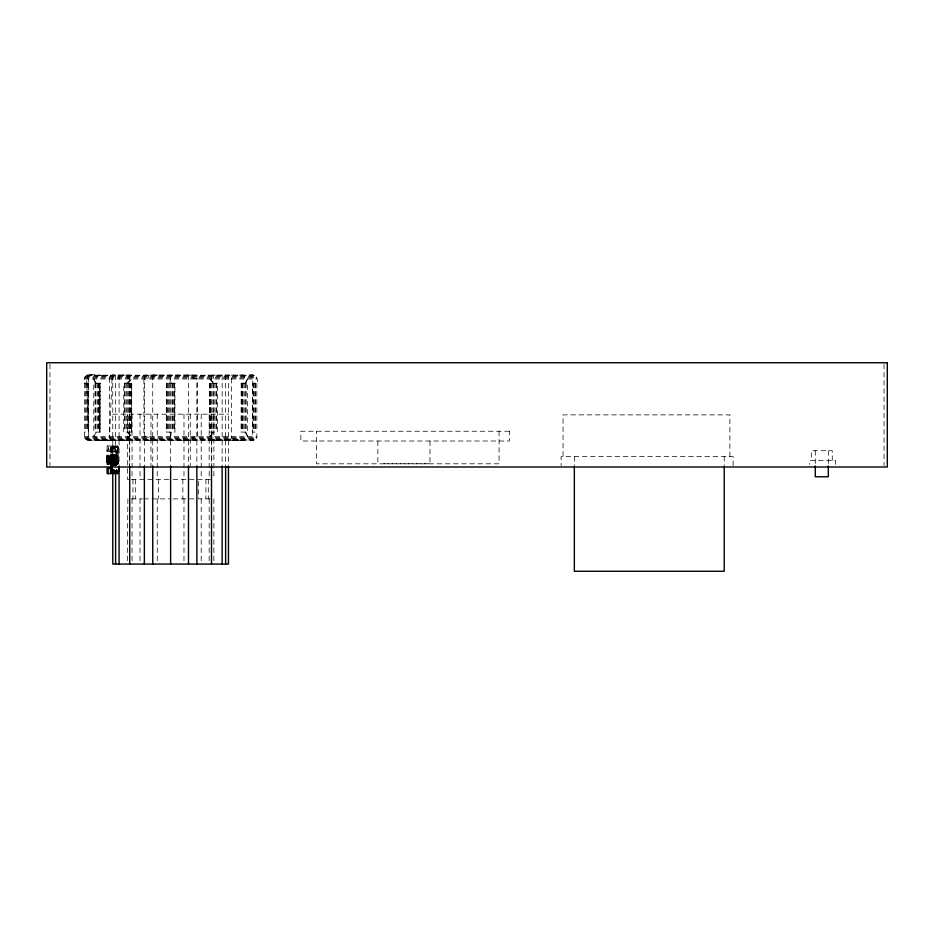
<?xml version="1.0" encoding="UTF-8"?>
<svg xmlns="http://www.w3.org/2000/svg" width="934" height="934" viewBox="0 0 934 934"><rect width="100%" height="100%" fill="white"/><g stroke="black" fill="none" stroke-linecap="round" stroke-linejoin="round"><path stroke-width="0.7" stroke-dasharray="4.67 3.5" d="M249.004 375.083C254.282 373.577 258.94 377.581 256.955 383.22L252.635 383.22L252.635 432.092L256.955 432.092L256.815 437.346L254.06 440.112L88.181 440.241L84.796 438.291L84.282 432.092L88.59 432.092M114.193 458.617L114.45 457.065L114.66 458.816L107.679 458.757L107.597 459.493M107.679 458.757L107.702 456.609L107.69 459.855M114.695 458.617L114.438 457.065L114.333 462.599M114.252 457.345L114.66 460.042L114.835 456.913L114.613 463.206L107.328 462.762L113.212 463.031M113.318 460.334L107.457 460.404L107.468 462.283L107.492 460.334M107.795 463.112L107.795 456.609L107.772 459.598M113.668 463.112L113.668 456.609L113.551 459.855M108.986 457.835L108.858 456.866L108.391 462.563L108.297 461.466L114.707 461.478L114.613 462.482L114.228 459.995L114.52 464.502L114.754 462.949M107.317 462.727L107.375 456.609M108.321 462.19L108.578 457.111L108.753 458.617L114.975 458.524M113.224 462.353L113.294 460.404L113.341 462.353L113.446 460.579L107.585 460.497M114.672 463.147L116.703 465.424L110.551 465.424L111.041 455.22L108.916 460.766L108.986 458.617L111.041 455.22L112.15 457.999L112.01 456.703L111.041 455.22L108.869 456.913L108.566 455.22L108.075 464.502L108.963 461.875L108.391 457.135L114.648 457.345M114.543 462.563L114.228 461.349M116.353 464.502L114.929 462.178L107.013 462.388L107.083 458.968M107.083 458.349L107.106 456.609L107.071 463.112L107.282 456.609M107.69 462.995C107.854 462.423 107.97 460.754 107.644 460.03C129.978 459.388 94.065 462.505 113.469 462.096M108.729 461.466L108.589 462.599L108.332 460.065M113.995 457.882L112.862 455.22L114.041 460.789L114.52 455.22L114.859 456.971L107.842 456.889M113.516 459.551L113.516 456.609L113.434 459.493M108.916 459.283L108.764 463.031L110.539 465.284M107.772 462.657C117.462 466.206 118.209 455.967 107.667 459.119M118.571 451.227L107.025 451.227L107.153 445.798L118.011 446.312L118.501 465.144M107.025 451.227L107.165 445.798M114.263 458.909L108.309 458.746L108.321 457.415M118.49 448.133L117.252 445.798L116.353 451.227L118.501 461.723L117.789 464.21L114.789 462.867L108.204 462.844L107.235 464.502L108.122 459.026M97.171 440.241L112.325 440.241L110.375 439.097L109.558 436.33L112.01 378.994L109.652 377.978L110.375 376.227L112.325 375.083L133.188 375.083M108.566 455.22L108.099 457.882L114.975 457.835M114.205 462.132L114.672 460.042M116.703 465.272L117.602 455.348L118.501 457.999L108.274 458.104M108.963 458.979L110.235 455.22L116.598 454.963L118.501 448.577L117.602 445.927M108.788 462.949C115.734 468.027 109.161 456.049 110.551 452.149C109.185 445.787 113.201 444.047 112.208 451.227M113.201 456.609L113.131 462.692M116.458 464.537L117.252 455.22L114.835 456.913L113.971 455.22L114.006 457.497M107.97 451.227L108.461 445.798L109.173 451.227M109.652 377.978L109.558 436.33M108.671 463.194L108.566 464.502C106.418 461.373 117.089 462.05 113.971 464.502L114.123 462.82M113.855 451.227L114.403 445.798L115.197 451.227M114.018 457.438L114.8 456.784M108.951 461.501L111.041 464.502L111.66 463.988L112.15 461.723L110.481 454.858L112.15 448.577L111.041 445.798L112.208 448.577M112.01 463.019L118.349 463.031L116.598 454.963L118.349 463.031L117.252 464.502L114.94 461.419L107.282 461.408M88.59 383.22L84.282 383.22C81.562 369.117 100.802 377.359 107.935 375.083M114.217 457.578L114.252 458.863M114.94 459.026L107.013 458.968L107.036 462.388M108.075 464.502L108.344 463.182M113.539 462.995L113.574 460.182L107.305 460.252M113.971 464.502L114.217 463.089L114.52 464.502M169.755 383.22L170.618 378.994L171.471 383.22M171.471 432.092L170.618 436.33L169.755 432.092M113.469 459.423L107.632 459.365M113.633 459.598L107.375 459.645M114.835 462.692L107.305 462.54M114.111 456.831L114.52 455.22M107.737 462.82L113.621 462.739M116.598 451.484L117.953 446.312L118.431 447.69L116.633 451.589L110.445 451.484L111.356 445.927L110.41 451.402L111.8 446.58L118.163 446.58M107.573 462.295L113.458 462.143M114.648 458.863L114.263 459.96L113.983 458.197M108.951 462.096L111.041 455.22L110.329 464.537L108.951 462.178M118.501 448.577L116.703 454.298L110.551 454.298L112.15 448.577L118.571 448.577L116.703 452.149L110.551 452.149L112.15 448.577L112.15 465.144M108.239 456.726L107.235 455.22L108.566 464.502M114.929 462.178L117.252 455.22L118.501 457.999M107.608 459.47L114.859 459.481M114.929 459.084L116.563 455.056M114.742 463.019L107.013 463.112L107.001 460.509M90.458 440.241L88.321 439.097L87.341 437.346L88.496 436.33L86.664 378.994L88.321 376.227L90.458 375.083M103.931 440.241L98.35 440.112L95.957 437.346L93.68 436.33L95.408 432.092M245.817 383.22L247.545 378.994L245.268 377.978L242.875 375.211L237.306 375.083M114.59 460.217L108.344 460.112L108.286 457.718L114.707 457.707M114.894 460.789L117.252 455.22L114.975 458.617L108.087 458.617L107.071 455.22L117.789 455.512M110.481 451.589L111.8 446.58M114.1 456.866L113.049 455.22L113.983 458.617L112.862 455.22L112.862 464.502L114.018 461.921L114.018 459.026M93.68 436.33L96.272 432.092M244.953 383.22L247.545 378.994M128.191 383.22L131.414 378.994L127.514 377.978L128.892 375.211L122.167 375.083M208.037 440.241L212.333 440.112L213.209 439.097L213.723 437.346L209.811 436.33L213.034 432.092M112.862 464.502L114.217 463.124L113.049 464.502L114.006 461.875L113.049 455.22L114.006 461.501M126.697 383.22L131.414 378.994M209.811 436.33L214.528 432.092M95.408 383.22L93.68 378.994L95.957 377.978L98.35 375.211L102.075 375.083M245.817 432.092L247.545 436.33L245.268 437.346L242.875 440.112L237.306 440.241M213.034 383.22L209.811 378.994L213.723 377.978L213.209 376.227L212.333 375.211L208.037 375.083M128.191 432.092L131.414 436.33L127.514 437.346L128.016 439.097L128.892 440.112L133.188 440.241M219.07 440.241L212.333 440.112L229.612 440.112L230.85 439.097L231.667 436.33L231.574 377.978L230.85 376.227L228.9 375.083L212.333 375.211L219.07 375.083M252.028 375.083L251.211 375.211L253.885 377.978L252.729 378.994L252.729 436.33L253.885 437.346L252.122 439.716L249.004 440.241M244.054 375.083L228.9 375.083M254.06 375.211L87.166 375.211L88.753 375.083M92.221 375.083L89.197 375.083M111.613 375.211L114.66 375.083M87.166 375.211L93.272 375.083M107.935 440.241L128.892 440.112L122.167 440.241M196.082 375.083L145.144 375.083M145.144 440.241L196.082 440.241M157.718 375.083L149.02 375.211L148.296 377.978L143.929 378.994L143.929 436.33L148.296 437.346L149.02 440.112L157.718 440.241M183.508 440.241L192.206 440.112L192.929 437.346L197.296 436.33L197.296 378.994L192.929 377.978L192.206 375.211L183.508 375.083M102.075 440.241L111.613 440.112M228.9 440.241L244.054 440.241M108.274 461.746L114.193 461.688M113.493 461.361C104.76 462.038 106.207 459.528 113.423 460.497M108.753 461.746L114.707 461.688M108.274 458.22L114.719 458.185M107.328 459.995L113.142 459.96M107.784 460.485L113.644 460.45M112.01 447.281L118.408 447.269M112.01 456.703L118.349 456.691M86.232 375.608L254.994 375.608M85.414 376.227L255.811 376.227M84.796 377.032L256.43 377.032M84.41 377.978L256.815 377.978M84.27 378.994L256.955 378.994M100.148 383.22L93.774 383.22L93.774 432.092L100.148 432.092L100.148 383.22L100.055 432.092M241.065 383.22L247.452 383.22L247.452 432.092L241.065 432.092L241.17 383.22M112.78 414.171L228.445 414.171M131.752 432.092L123.755 432.092L123.755 383.22L131.752 383.22L131.682 432.092L131.601 383.22M84.27 436.33L256.955 436.33M84.41 437.346L256.815 437.346M84.796 438.291L256.43 438.291M85.414 439.097L255.811 439.097M86.232 439.716L254.994 439.716M87.166 440.112L254.06 440.112M111.508 446.09L117.847 446.09M112.092 447.701L118.501 447.69M110.504 451.717L116.668 451.717M110.527 451.858L116.692 451.858M110.527 454.589L116.692 454.589M110.504 454.73L116.668 454.73M111.8 456.014L118.104 456.002M118.349 463.031L116.505 455.127L117.252 464.502L116.353 455.22C115.08 457.497 107.527 458.699 108.075 455.22L108.846 456.866M107.001 459.213L107.001 456.609L118.431 457.111M107.69 457.053L114.905 457.146M107.83 457.251L114.905 457.24M114.952 457.462L107.001 457.356L107.013 458.349L114.719 458.419M114.987 458.197L108.087 458.197L108.146 460.766L107.071 455.22L108.11 457.497M107.013 459.68L114.777 459.726M107.013 460.345L114.765 460.322M107.293 460.567L114.462 460.602M107.41 460.789L113.679 460.754M107.282 460.952L114.905 460.871M107.83 461.116L114.94 461.209M107.83 461.571L114.94 461.501M107.41 461.77L118.501 461.723M107.282 461.863L114.952 461.875M107.422 462.073L114.695 462.132M383.862 463.754L407.843 463.754M408.146 463.754L428.694 463.754M117.789 464.21L107.071 464.502L107.071 455.22L108.11 461.875L107.071 464.502L108.204 462.844M110.364 464.595L116.633 464.863M110.504 464.992L116.668 464.992M110.527 465.132L116.692 465.132M129.464 479.34L127.339 479.34L127.339 414.171M131.484 479.34L170.618 479.34M173.094 479.34L211.761 479.34M127.876 498.884L127.339 562.607M131.484 498.884L142.598 498.884M143.778 498.884L170.618 498.884M173.094 498.884L197.448 498.884M210.232 498.884L198.627 498.884L198.627 479.34M112.092 462.61L118.431 462.61M111.8 463.719L118.104 463.719M108.344 462.353L114.625 462.365M107.69 456.924L113.539 456.948M107.69 458.209L113.983 458.524M107.398 461.186L113.224 461.221M107.83 457.391L113.703 457.415M108.181 460.555L114.859 460.602M108.11 461.629L114.952 461.676M90.014 440.112L92.221 440.241M253.044 440.241L251.211 440.112L252.028 440.241M87.341 377.978L88.496 378.994L88.496 436.33M209.811 378.994L214.528 383.22M126.697 432.092L131.414 436.33M114.158 461.419L114.252 462.295M244.953 432.092L247.545 436.33M93.68 378.994L96.272 383.22M108.811 456.761L110.235 455.22L111.041 464.502L110.329 455.185L111.66 463.988L110.364 455.127M113.598 460.252L113.481 462.353M107.749 460.287L107.632 462.353M108.099 458.617L107.235 455.22L108.11 461.501M113.971 455.22L114.217 456.586M112.862 455.22L114.076 462.61M108.075 455.22L108.122 457.438M108.309 457.462L108.332 458.863M107.001 456.609L107.013 461.816M884.043 364.19L884.043 465.552M835.556 464.396L835.556 460.485L809.661 460.485L809.661 464.396M832.276 460.485L832.276 450.713L811.331 450.713L811.331 460.485M828.318 450.713L828.318 464.56M815.289 450.713L815.289 464.56M733.132 465.692L733.132 456.574L561.101 456.574L561.101 465.692M729.874 456.574L729.874 414.871L563.05 414.871L563.05 456.574M724.224 456.574L724.224 465.692M574.34 456.574L574.34 465.692M499.071 431.239L499.071 463.813L316.614 463.813L316.614 431.239M429.979 441.011L429.979 463.813M377.85 441.011L377.85 463.813M256.85 383.22L256.85 432.092M255.542 383.22L255.542 432.092M254.924 383.22L254.924 432.092M253.861 383.22L253.861 432.092M253.091 383.22L253.091 432.092M246.202 383.22L246.202 432.092M245.537 383.22L245.537 432.092M244.218 383.22L244.218 432.092M243.003 383.22L243.132 432.092M242.478 383.22L242.478 432.092M242.116 383.22L242.116 432.092M241.649 383.22L241.731 432.092M228.445 375.083L228.445 466.556M225.619 375.083L225.619 466.556M222.14 375.083L222.14 466.556M216.606 383.22L216.606 432.092M216.069 383.22L216.069 432.092M214.843 383.22L214.843 432.092M213.886 414.171L213.886 479.34M213.886 498.884L213.886 562.607M213.524 383.22L213.524 432.092M212.87 383.22L212.87 432.092M211.761 414.171L211.761 466.311M211.504 375.083L211.504 466.556M210.594 383.22L210.594 432.092M210.185 383.22L210.185 432.092M209.987 383.22L209.987 432.092M209.625 383.22L209.601 432.092M209.169 414.171L209.169 479.34M209.169 498.884L209.169 562.607M208.294 479.34L208.294 498.884M205.912 479.34L205.912 498.884M201.207 414.171L201.207 479.34M201.207 498.884L201.207 562.607M196.864 375.083L196.864 466.556M190.256 414.171L190.256 466.311M188.481 375.083L188.481 466.556M183.986 414.171L183.986 479.34M183.986 498.884L183.986 562.607M182.854 479.34L182.854 498.884M174.693 383.22L174.693 432.092M174.424 383.22L174.424 432.092M173.631 383.22L173.631 432.092M172.545 383.22L172.545 432.092M171.926 383.22L171.926 432.092M170.618 375.083L170.618 466.556M169.299 383.22L169.299 432.092M168.68 383.22L168.68 432.092M167.595 383.22L167.595 432.092M166.801 383.22L166.801 432.092M166.532 383.22L166.532 432.092M158.371 479.34L158.371 498.884M157.239 414.171L157.239 479.34M157.239 498.884L157.239 562.607M152.744 375.083L152.744 466.556M150.969 414.171L150.969 466.311M144.361 375.083L144.361 466.556M140.018 414.171L140.018 479.34M140.018 498.884L140.018 562.607M135.313 479.34L135.313 498.884M132.932 479.34L132.932 498.884M132.056 414.171L132.056 479.34M132.056 498.884L132.056 562.607M131.239 383.22L131.239 432.092M131.04 383.22L131.04 432.092M130.632 383.22L130.632 432.092M129.721 375.083L129.721 466.556M129.604 383.22L129.604 432.092M129.464 414.171L129.464 466.311M128.367 383.22L128.367 432.092M127.701 383.22L127.701 432.092M126.382 383.22L126.382 432.092M125.156 383.22L125.156 432.092M124.619 383.22L124.619 432.092M119.085 375.083L119.085 466.556M115.606 375.083L115.606 466.556M113.096 456.609L113.096 463.112M112.78 375.083L112.78 466.556M99.109 383.22L99.109 432.092M98.747 383.22L98.747 432.092M98.222 383.22L98.222 432.092M98.093 383.22L98.093 432.092M97.008 383.22L97.008 432.092M95.688 383.22L95.688 432.092M95.023 383.22L95.023 432.092M88.38 383.22L88.38 432.092M88.135 383.22L88.135 432.092M87.364 383.22L87.364 432.092M86.302 383.22L86.302 432.092M85.683 383.22L85.683 432.092M84.375 383.22L84.375 432.092M49.957 364.19L49.957 465.552M112.851 461.011L112.827 462.388L112.804 458.968L112.851 461.011M112.886 457.298L112.874 458.349L112.792 456.609L112.804 463.112L112.979 456.609L112.886 457.298M112.956 445.798L112.816 451.227L112.967 445.798M174.927 383.22L166.299 383.22L166.299 432.092L174.927 432.092L174.927 383.22M217.47 383.22L209.461 383.22L209.461 432.092L217.47 432.092L217.47 383.22M509.345 431.239L300.83 431.239L300.83 441.011L509.345 441.011L509.345 431.239M117.953 463.988L116.458 455.185L117.953 463.988M99.576 432.092L99.576 383.22L99.506 432.092"/><path stroke-width="1.4" d="M110.551 467.432C109.815 476.573 113.259 473.947 112.15 466.568M116.587 469.674C117.24 479.224 119.552 468.646 118.501 466.568M111.146 468.354L107.025 468.354L107.165 473.631L117.789 473.351M112.092 471.74L118.431 471.752M112.01 472.16L118.349 472.16M111.8 472.849L118.104 472.861M113.995 469.674L114.403 473.631M107.97 468.354L108.461 473.631M117.065 470.853L117.252 473.631L118.501 470.864L112.15 470.864L111.041 473.631L110.621 466.673M112.851 469.674L112.967 473.631M828.318 465.914L828.318 476.772L815.289 476.772L815.289 465.914M724.224 467L724.224 571.258L574.34 571.258L574.34 467M228.445 466.556L228.445 564.054L112.78 564.054L112.78 470.923M225.619 466.556L225.619 564.054M222.14 466.556L222.14 564.054M211.504 466.556L211.504 564.054M196.864 466.556L196.864 564.054M188.481 466.556L188.481 564.054M170.618 466.556L170.618 564.054M152.744 466.556L152.744 564.054M144.361 466.556L144.361 564.054M129.721 466.556L129.721 564.054M119.085 466.556L119.085 564.054M115.606 470.923L115.606 564.054M887.3 362.742L46.7 362.742L46.7 467L887.3 467L887.3 362.742"/></g></svg>
